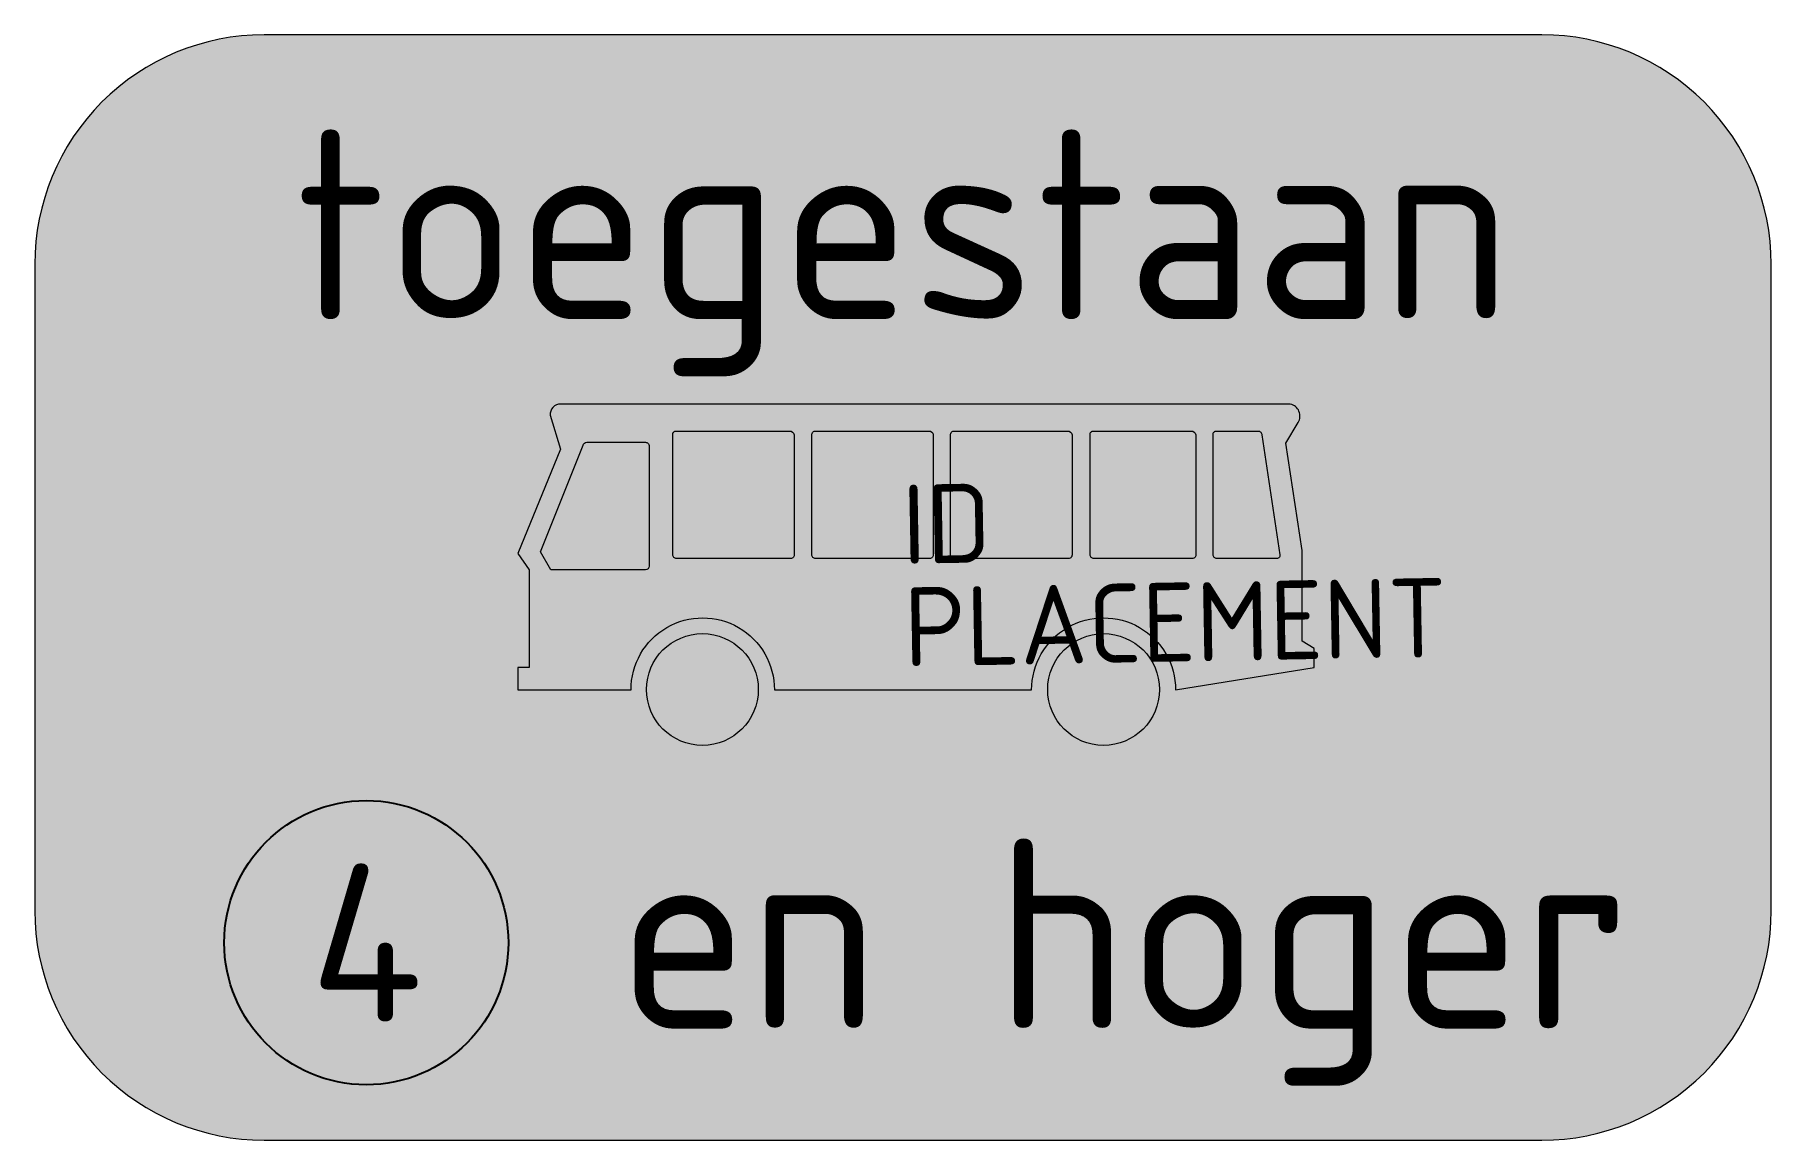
# Model space of a CAD drawing. Extents: x -2.75 to 2.75, y -1.75 to 1.75.
import ezdxf
from ezdxf.enums import TextEntityAlignment as Align

# ---------------------------------------------------------------- set-up
doc = ezdxf.new("R2010")
doc.units = 0
doc.styles.add('NLCS-ISO', font='NLCS-ISO.ttf', dxfattribs={"height": 0.25})
doc.styles.add('NLCS-RVV-M200-T25', font='NLCS-RVV.ttf')

msp = doc.modelspace()

# ---------------------------------------------------------------- hatches: boundary and pattern name
at = {"true_color": 0xf1f0ea}
h = msp.add_hatch(color=7, dxfattribs=at)
h.dxf.hatch_style = 1
edge = h.paths.add_edge_path()
edge.add_line((2.75, -1.024), (2.75, 1.024))
edge.add_arc((2.024, 1.024), 0.726, 0, 90)
edge.add_line((2.024, 1.75), (-2.024, 1.75))
edge.add_arc((-2.024, 1.024), 0.726, 90, 180)
edge.add_line((-2.75, 1.024), (-2.75, -1.024))
edge.add_arc((-2.024, -1.024), 0.726, 180, 270)
edge.add_line((-2.024, -1.75), (2.024, -1.75))
edge.add_arc((2.024, -1.024), 0.726, 270, 360)
at = {"true_color": 0x2a292a}
h = msp.add_hatch(color=250, dxfattribs=at)
h.dxf.hatch_style = 1
h.paths.add_polyline_path([(1.2268, 0.5808), (-1.0845, 0.5808, 0.434166), (-1.1178, 0.5452), (-1.0845, 0.4383), (-1.1742, 0.2196), (-1.1058, 0.2196), (-1.0133, 0.4502, -0.351432), (-1.0019, 0.4597), (-0.8161, 0.4597, -0.41404), (-0.8042, 0.4478), (-0.8042, 0.2196), (-0.7294, 0.2196), (-0.7294, 0.4834, -0.414713), (-0.7195, 0.4953), (-0.3589, 0.4954, -0.363272), (-0.3446, 0.4834), (-0.3446, 0.2196), (-0.2888, 0.2196), (-0.2888, 0.4834, -0.414713), (-0.2789, 0.4953), (0.0818, 0.4954, -0.363272), (0.096, 0.4834), (0.096, 0.2196), (0.1507, 0.2196), (0.1507, 0.4834, -0.414713), (0.1606, 0.4953), (0.5213, 0.4954, -0.363272), (0.5355, 0.4834), (0.5355, 0.2196), (0.5925, 0.2196), (0.5925, 0.4834, -0.414734), (0.6024, 0.4954), (0.9132, 0.4954, -0.363261), (0.9275, 0.4834), (0.9275, 0.2196), (0.9821, 0.2196), (0.9821, 0.4834, -0.415082), (0.9915, 0.4954), (1.1246, 0.4954, -0.328325), (1.136, 0.487), (1.1761, 0.2196), (1.2491, 0.2196), (1.2125, 0.4573), (1.2518, 0.5223, 0.513304)])
h = msp.add_hatch(color=250, dxfattribs=at)
h.dxf.hatch_style = 1
h.paths.add_polyline_path([(1.2648, 0.1176), (1.2491, 0.2196), (1.1761, 0.2196), (1.1935, 0.1034, -0.415779), (1.1846, 0.0915), (0.994, 0.0915, -0.413345), (0.9821, 0.1033), (0.9821, 0.2196), (0.9275, 0.2196), (0.9275, 0.1034, -0.363261), (0.9175, 0.0915), (0.6044, 0.0915, -0.413693), (0.5925, 0.1033), (0.5925, 0.2196), (0.5355, 0.2196), (0.5355, 0.1034, -0.36324), (0.5255, 0.0915), (0.1626, 0.0915, -0.413704), (0.1507, 0.1033), (0.1507, 0.2196), (0.096, 0.2196), (0.096, 0.1034, -0.36324), (0.0861, 0.0915), (-0.2769, 0.0915, -0.413704), (-0.2888, 0.1033), (-0.2888, 0.2196), (-0.3446, 0.2196), (-0.3446, 0.1034, -0.36324), (-0.3546, 0.0915), (-0.7175, 0.0915, -0.413704), (-0.7294, 0.1033), (-0.7294, 0.2196), (-0.8042, 0.2196), (-0.8042, 0.0677, -0.41404), (-0.8161, 0.0558), (-1.1154, 0.0558), (-1.1487, 0.1129), (-1.1058, 0.2196), (-1.1742, 0.2196), (-1.2199, 0.1081), (-1.1843, 0.0558), (-1.1843, -0.2529), (-1.2199, -0.2529), (-1.2199, -0.3242), (-0.8613, -0.3242, -1.005286), (-0.4075, -0.3242), (0.4073, -0.3242, -1.000031), (0.8634, -0.3242), (1.3028, -0.2529), (1.3028, -0.1936), (1.2648, -0.1698)])
h = msp.add_hatch(color=250, dxfattribs=at)
h.dxf.hatch_style = 1
h.paths.add_polyline_path([(-0.4583, -0.323, 1), (-0.8123, -0.323, 1)])
h = msp.add_hatch(color=250, dxfattribs=at)
h.dxf.hatch_style = 1
h.paths.add_polyline_path([(0.8123, -0.323, 1), (0.4583, -0.323, 1)])
at = {"true_color": 0x007d37}
h = msp.add_hatch(color=116, dxfattribs=at)
h.dxf.hatch_style = 1
edge = h.paths.add_edge_path()
edge.add_arc((-1.7, -1.1246), 0.45, 0, 360)

# ---------------------------------------------------------------- linework, layer by layer
at = {"color": 250, "lineweight": 0, "true_color": 0x2a292a}
for points in [[(2.75, -1.024), (2.75, 1.024, 0.414214), (2.024, 1.75), (-2.024, 1.75, 0.414214), (-2.75, 1.024), (-2.75, -1.024, 0.414214), (-2.024, -1.75), (2.024, -1.75, 0.414214)], [(0.4073, -0.3242, -1.000031), (0.8634, -0.3242), (1.3028, -0.2529), (1.3028, -0.1936), (1.2648, -0.1698), (1.2648, 0.1176), (1.2125, 0.4573), (1.2518, 0.5223, 0.513304), (1.2268, 0.5808), (-1.0845, 0.5808, 0.434166), (-1.1178, 0.5452), (-1.0845, 0.4383), (-1.2199, 0.1081), (-1.1843, 0.0558), (-1.1843, -0.2529), (-1.2199, -0.2529), (-1.2199, -0.3242), (-0.8613, -0.3242, -1.005286), (-0.4075, -0.3242)], [(-0.7294, 0.4834, -0.469955), (-0.7175, 0.4953), (-0.3589, 0.4954, -0.363261), (-0.3446, 0.4834), (-0.3446, 0.1034, -0.46707), (-0.3589, 0.0915), (-0.7175, 0.0915, -0.414734), (-0.7294, 0.1034)], [(-0.2888, 0.4834, -0.469955), (-0.2769, 0.4953), (0.0818, 0.4954, -0.363261), (0.096, 0.4834), (0.096, 0.1034, -0.46707), (0.0818, 0.0915), (-0.2769, 0.0915, -0.414734), (-0.2888, 0.1034)], [(0.1507, 0.4834, -0.469955), (0.1626, 0.4953), (0.5213, 0.4954, -0.363261), (0.5355, 0.4834), (0.5355, 0.1034, -0.46707), (0.5213, 0.0915), (0.1626, 0.0915, -0.414734), (0.1507, 0.1034)], [(0.5925, 0.4834, -0.469955), (0.6044, 0.4954), (0.9132, 0.4954, -0.363261), (0.9275, 0.4834), (0.9275, 0.1034, -0.46707), (0.9132, 0.0915), (0.6044, 0.0915, -0.414734), (0.5925, 0.1034)], [(0.9821, 0.4834, -0.484257), (0.994, 0.4954), (1.1246, 0.4954, -0.41543), (1.1365, 0.4834), (1.1935, 0.1034, -0.502678), (1.1816, 0.0915), (0.994, 0.0915, -0.415082), (0.9821, 0.1034)], [(-1.0133, 0.4502, -0.364325), (-1.0014, 0.4597), (-0.8161, 0.4597, -0.414388), (-0.8042, 0.4478), (-0.8042, 0.0677, -0.41404), (-0.8161, 0.0558), (-1.1154, 0.0558), (-1.1487, 0.1129)]]:
    msp.add_lwpolyline(points, format="xyb", close=True, dxfattribs=at)
for centre in [(-0.6353, -0.323), (0.6353, -0.323)]:
    msp.add_circle(centre, 0.177, dxfattribs=at)
at = {"color": 250, "true_color": 0x2a292a}
msp.add_circle((-1.7, -1.1246), 0.45, dxfattribs=at)

# ---------------------------------------------------------------- texts
at = {"color": 250, "true_color": 0x2a292a, "style": 'NLCS-RVV-M200-T25'}
for s, p in [('toegestaan', (0, 0.85)), ('en hoger', (0.7, -1.3967))]:
    msp.add_text(s, height=0.6, dxfattribs=at).set_placement(p, align=Align.CENTER)
at = {"color": 7, "true_color": 0xf1f0ea, "style": 'NLCS-RVV-M200-T25'}
msp.add_text('4', height=0.5, dxfattribs=at).set_placement((-1.7, -1.375), align=Align.CENTER)
at = {"style": 'NLCS-ISO'}
msp.add_attdef('ID', text='', height=0.25, rotation=1, dxfattribs=at).set_placement((0, 0), align=Align.BOTTOM_LEFT)
msp.add_attdef('PLACEMENT', text='', height=0.25, rotation=1, dxfattribs=at).set_placement((0, 0), align=Align.TOP_LEFT)

doc.saveas('drawing.dxf')
